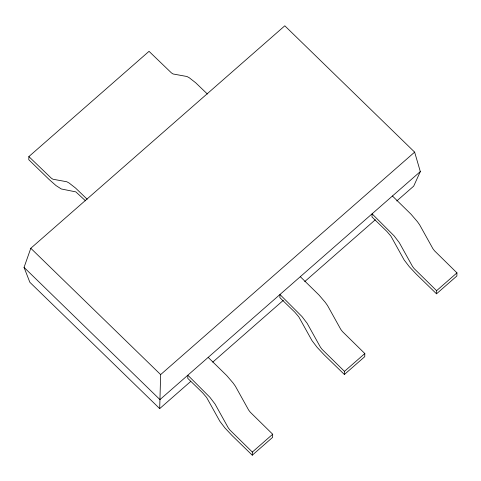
<?xml version="1.0" encoding="UTF-8"?>
<svg xmlns="http://www.w3.org/2000/svg" width="481" height="481" viewBox="0 0 481 481"><rect width="100%" height="100%" fill="white"/><g stroke="black" fill="none" stroke-linecap="round" stroke-linejoin="round"><path stroke-width="0.72" d="M207.395 94.023L195.701 82.786L189.255 77.754L186.959 76.509L173.124 73.984L171.446 72.914L149.032 51.335L28.866 156.584L28.782 159.71L48.918 179.305L56.049 185.606L61.297 188.973L75.878 191.895L85.54 200.848M414.64 152.134L160.642 374.597L159.692 408.609L29.852 282.287L24.05 267.4L30.802 248.274L284.8 25.806L414.64 152.134L420.316 171.585L413.69 186.147L396.759 200.974M252.345 452.062L229.942 430.038L228.301 427.886L215.061 404.058L209.872 397.264L187.83 375.204L187.746 378.337L202.651 392.839L206.626 397.48L219.865 421.302L225.024 428.06L232.119 435.6L252.26 455.194L252.345 452.062L272.691 434.241L250.294 412.217L248.647 410.059L235.407 386.237L233.159 383.062L226.785 375.619L208.177 357.383M272.691 434.241L272.607 437.373L252.26 455.194M344.474 371.374L322.072 349.35L320.43 347.192L307.185 323.37L302.002 316.57L279.96 294.516L279.87 297.643L294.781 312.145L298.755 316.787L311.995 340.608L317.153 347.372L324.242 354.906L344.384 374.501L344.474 371.374L364.82 353.553L342.418 331.529L340.776 329.371L327.537 305.549L325.288 302.375L318.909 294.931L300.306 276.695M364.82 353.553L364.736 356.68L344.384 374.501M436.604 290.686L414.201 268.657L412.554 266.504L399.314 242.683L394.125 235.882L372.09 213.829L371.999 216.955L386.904 231.457L390.885 236.099L404.124 259.92L409.283 266.678L416.372 274.218L436.514 293.813L436.604 290.686L456.95 272.865L434.547 250.835L432.906 248.683L419.66 224.861L417.418 221.681L411.039 214.237L392.436 196.001M456.95 272.865L456.86 275.992L436.514 293.813M420.316 171.585L159.951 399.621L24.05 267.4M159.692 408.609L190.735 381.421M212.746 362.139L283.303 300.342M304.756 281.559L375.312 219.763M87.181 199.23L75.535 188.035L69.09 183.002L66.793 181.752L52.958 179.233L51.281 178.156L28.866 156.584M30.802 248.274L160.642 374.597"/></g></svg>
